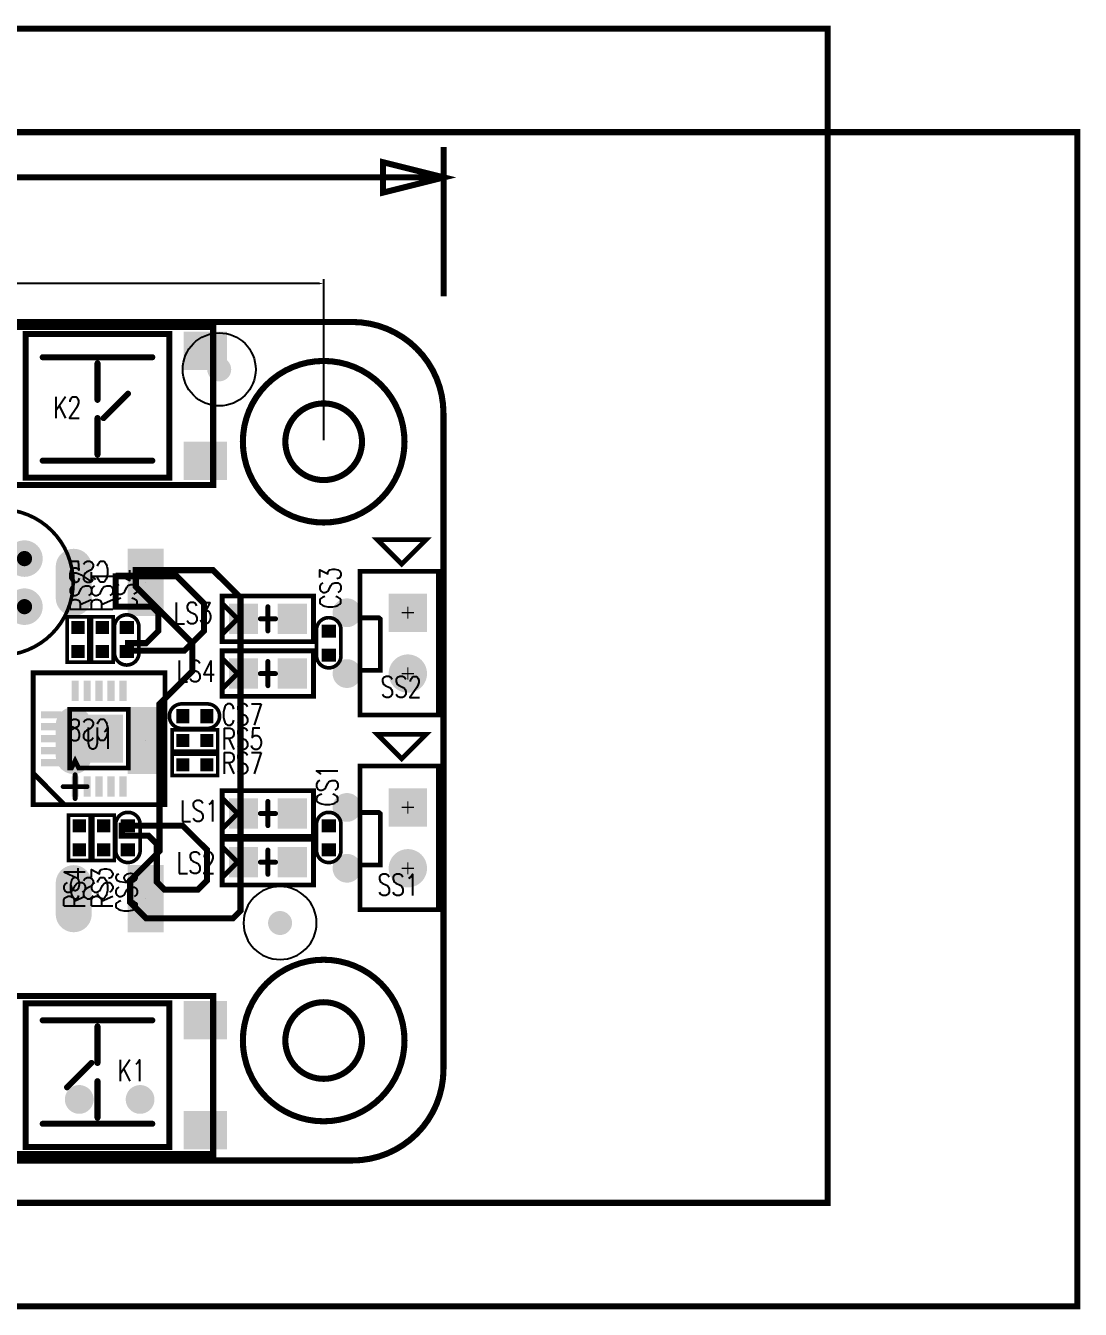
# Model space of a CAD drawing. Extents: x -13.8 to 76.6, y -6.2 to 47.4.
# Drawn here: x 32.6 to 76.6, y -6.2 to 47.4 of the extents above; entities that cross this region are included whole.
import ezdxf

# ---------------------------------------------------------------- set-up
doc = ezdxf.new("R2010")
doc.units = 0
doc.header["$MEASUREMENT"] = 0
for name, pattern in [('KEEPOUT_00001000$0', [2, 1, 1]), ('POUR_01_-1_0_000000', [2, 1, 1]), ('SIG_1', [2, 1, 1]), ('SIG_53', [2, 1, 1]), ('TRMIDX_2048', [2, 1, 1])]:
    doc.linetypes.add(name, pattern=pattern)
doc.layers.get('0').update_dxf_attribs({"linetype": 'CONTINUOUS'})
doc.layers.get('Defpoints').update_dxf_attribs({"linetype": 'CONTINUOUS'})
for name, color, linetype in [('BOARD_CUTOUT_00', 254, 'CONTINUOUS'), ('BOARD_OUTLINE_00', 254, 'CONTINUOUS'), ('COPPER_01', 1, 'CONTINUOUS'), ('COPPER_02', 5, 'CONTINUOUS'), ('COPPER_129', 146, 'CONTINUOUS'), ('DIMENSION1_00', 254, 'CONTINUOUS'), ('DIMENSION2_00', 254, 'CONTINUOUS'), ('DIMENSION3_00', 254, 'CONTINUOUS'), ('DIMENSION4_00', 254, 'CONTINUOUS'), ('DIMENSION5_00', 254, 'CONTINUOUS'), ('DIMENSION6_00', 254, 'CONTINUOUS'), ('DIMENSION7_00', 254, 'CONTINUOUS'), ('DRIL_NPLTE_THRU_01', 16, 'CONTINUOUS'), ('DRIL_NPLTE_THRU_02', 176, 'CONTINUOUS'), ('DRIL_PLTE_THRU_01', 16, 'CONTINUOUS'), ('DRIL_PLTE_THRU_02', 176, 'CONTINUOUS'), ('DRIL_SYMBOL', 254, 'CONTINUOUS'), ('KEEPOUT_01', 130, 'CONTINUOUS'), ('PADS_BOT', 5, 'CONTINUOUS'), ('PADS_INNER', 1, 'CONTINUOUS'), ('PADS_TOP', 1, 'CONTINUOUS'), ('PADS_XR_121', 176, 'CONTINUOUS'), ('PADS_XR_123', 183, 'CONTINUOUS'), ('PADS_XR_125', 253, 'CONTINUOUS'), ('PART_NAME_126', 254, 'CONTINUOUS'), ('PART_NAME_129', 146, 'CONTINUOUS'), ('PART_TOP_2DLINE_00', 254, 'CONTINUOUS'), ('PART_TOP_2DLINE_120', 6, 'CONTINUOUS'), ('PART_TOP_2DLINE_126', 254, 'CONTINUOUS'), ('PART_TOP_TEXT_126', 254, 'CONTINUOUS'), ('POUR_HEADER_01', 1, 'CONTINUOUS'), ('POUR_HEADER_02', 5, 'CONTINUOUS'), ('TAG_00', 254, 'CONTINUOUS'), ('TAG_01', 254, 'CONTINUOUS')]:
    doc.layers.add(name, color=color, linetype=linetype)
doc.styles.add('W0$254', font='simplex', dxfattribs={"width": 0.75})
doc.dimstyles.get("Standard").update_dxf_attribs({"dimtxt": 0.18, "dimasz": 0.18, "dimexe": 0.18, "dimexo": 0.0625, "dimgap": 0.09, "dimtad": 0, "dimtih": 1, "dimtoh": 1, "dimdec": 4, "dimzin": 0, "dimdsep": 46, "dimtxsty": 'Standard', "dimcen": 0.09, "dimadec": 0, "dimazin": 0, "dimtfac": 1, "dimtdec": 4, "dimtofl": 0, "dimtmove": 0, "dimatfit": 3, "dimfxl": 0, "dimtolj": 1, "dimtzin": 0, "dimarcsym": 0})

# ---------------------------------------------------------------- blocks, each defined once
blk = doc.blocks.new('SMOOTH_0$254')
at = {"const_width": 0.127}
blk.add_lwpolyline([(-0.0635, 0, 1), (0.0635, 0, 1)], format="xyb", close=True, dxfattribs=at)
blk = doc.blocks.new('BOARD_35')
at = {"layer": 'BOARD_CUTOUT_00', "const_width": 0.254}
for points in [[(6.613016, 30.009438, 1), (3.413016, 30.009438, 1)], [(46.613016, 30.009438, 1), (43.413016, 30.009438, 1)], [(3.409894, 5.009438, 1), (6.616138, 5.009438, 1)], [(46.613016, 5.009438, 1), (43.413016, 5.009438, 1)]]:
    blk.add_lwpolyline(points, format="xyb", close=True, dxfattribs=at)
at = {"layer": 'BOARD_OUTLINE_00', "const_width": 0.254}
blk.add_lwpolyline([(0, 3.81, 0.414213562), (3.81, 0), (46.203016, 0, 0.414213562), (50.013016, 3.81), (50.013016, 31.199438, 0.414213562), (46.203016, 35.009438), (3.81, 35.009438, 0.414213562), (0, 31.199438)], format="xyb", close=True, dxfattribs=at)
at = {"layer": 'BOARD_OUTLINE_00'}
for p in [(0, 3.81), (3.81, 0)]:
    blk.add_blockref('SMOOTH_0$254', p, dxfattribs=at)
blk = doc.blocks.new('D_1DFEGHI_4')
at = {"layer": 'DIMENSION1_00', "linetype": 'TRMIDX_2048', "const_width": 0.254}
blk.add_lwpolyline([(0.013, 6.237), (20.268, 6.237)], dxfattribs=at)
at = {"layer": 'DIMENSION2_00', "linetype": 'TRMIDX_2048', "const_width": 0.254}
blk.add_lwpolyline([(50.013, 6.237), (29.758, 6.237)], dxfattribs=at)
at = {"layer": 'DIMENSION3_00', "linetype": 'TRMIDX_2048', "const_width": 0.254}
blk.add_lwpolyline([(0.013, 6.237), (2.553, 6.872), (2.553, 5.602)], close=True, dxfattribs=at)
at = {"layer": 'DIMENSION4_00', "linetype": 'TRMIDX_2048', "const_width": 0.254}
blk.add_lwpolyline([(50.013, 6.237), (47.473, 5.602), (47.473, 6.872)], close=True, dxfattribs=at)
at = {"layer": 'DIMENSION5_00', "linetype": 'TRMIDX_2048', "const_width": 0.254}
blk.add_lwpolyline([(0.013, 2.279), (0.013, 7.507)], dxfattribs=at)
at = {"layer": 'DIMENSION6_00', "linetype": 'TRMIDX_2048', "const_width": 0.254}
blk.add_lwpolyline([(50.013, 1.279), (50.013, 7.507)], dxfattribs=at)
at = {"layer": 'DIMENSION7_00', "linetype": 'TRMIDX_2048', "const_width": 0.0254}
for points in [[(0.013, 1.009), (0.014, 1.009)], [(50.013, 0.009), (50.014, 0.009)]]:
    blk.add_lwpolyline(points, dxfattribs=at)
blk = doc.blocks.new('COPPER_40')
at = {"layer": 'COPPER_02', "const_width": 0.254}
blk.add_lwpolyline([(-0.179, 0), (3.048, 0), (4.191, -1.143), (4.191, -14.224), (3.873, -14.541), (0.254, -14.541), (-0.413, -13.875), (-0.413, -12.954), (0.81, -11.732), (0.81, -5.588), (2.183, -4.215), (2.183, -3.048), (-0.179, -0.687)], close=True, dxfattribs=at)
at = {"layer": 'COPPER_02'}
for p in [(-0.179, 0), (3.048, 0), (-0.179, -0.687), (4.191, -1.143), (2.183, -3.048), (2.183, -4.215), (0.81, -5.588), (0.81, -11.732), (-0.413, -12.954), (-0.413, -13.875), (0.254, -14.541), (3.873, -14.541), (4.191, -14.224)]:
    blk.add_blockref('SMOOTH_0$254', p, dxfattribs=at)
blk = doc.blocks.new('COPPER_41')
at = {"layer": 'COPPER_01', "const_width": 0.254}
blk.add_lwpolyline([(0, 0), (2.54, 0), (3.683, -1.143), (3.683, -2.286), (2.8575, -3.1115), (0.508, -3.1115), (0.508, -2.794), (1.27, -2.794), (1.778, -2.286), (1.778, -1.524), (1.524, -1.27), (0, -1.27)], close=True, dxfattribs=at)
at = {"layer": 'COPPER_01'}
for p in [(0, 0), (2.54, 0), (3.683, -1.143), (0, -1.27), (1.524, -1.27), (1.778, -1.524), (0.508, -2.794), (1.27, -2.794), (1.778, -2.286), (3.683, -2.286), (0.508, -3.1115), (2.8575, -3.1115)]:
    blk.add_blockref('SMOOTH_0$254', p, dxfattribs=at)
blk = doc.blocks.new('COPPER_42')
at = {"layer": 'COPPER_01', "const_width": 0.254}
blk.add_lwpolyline([(-1.524, 0), (1.016, 0), (2.032, -1.016), (2.032, -2.286), (1.651, -2.667), (0.254, -2.667), (-0.0635, -2.3495), (-0.0635, -0.762), (-0.41275, -0.41275), (-1.524, -0.41275)], close=True, dxfattribs=at)
at = {"layer": 'COPPER_01'}
for p in [(-1.524, 0), (1.016, 0), (-1.524, -0.41275), (-0.41275, -0.41275), (-0.0635, -0.762), (2.032, -1.016), (-0.0635, -2.3495), (0.254, -2.667), (1.651, -2.667), (2.032, -2.286)]:
    blk.add_blockref('SMOOTH_0$254', p, dxfattribs=at)
blk = doc.blocks.new('COPPER_54')
at = {"layer": 'COPPER_129', "const_width": 0.254}
blk.add_lwpolyline([(0.127, 0, 1), (6.873, 0, 1)], format="xyb", close=True, dxfattribs=at)
blk = doc.blocks.new('COPPER_55')
at = {"layer": 'COPPER_129', "const_width": 0.254}
blk.add_lwpolyline([(0.127, 0, 1), (6.873, 0, 1)], format="xyb", close=True, dxfattribs=at)
blk = doc.blocks.new('POUR_HEADER_0')
at = {"layer": 'POUR_HEADER_01', "linetype": 'POUR_01_-1_0_000000', "const_width": 0.254}
blk.add_lwpolyline([(0, 0), (79.756, 0), (79.756, -49.022), (0, -49.022)], close=True, dxfattribs=at)
blk = doc.blocks.new('POUR_HEADER_1')
at = {"layer": 'POUR_HEADER_02', "linetype": 'POUR_01_-1_0_000000', "const_width": 0.254}
blk.add_lwpolyline([(0, 0), (79.756, 0), (79.756, -49.022), (0, -49.022)], close=True, dxfattribs=at)
blk = doc.blocks.new('DRIL_HOLE_0')
blk.add_lwpolyline([(0, 0, 1), (0, 0, 1)], format="xyb", close=True)
blk = doc.blocks.new('PAD_0')
blk.add_lwpolyline([(0, 0, 1), (0, 0, 1)], format="xyb", close=True)
blk = doc.blocks.new('PAD_3')
at = {"const_width": 0.6}
blk.add_lwpolyline([(0, -0.3, 1), (0, 0.3, 1)], format="xyb", close=True, dxfattribs=at)
blk = doc.blocks.new('STK_BOT_185')
at = {"layer": 'DRIL_PLTE_THRU_01'}
blk.add_blockref('DRIL_HOLE_0', (0, 0), dxfattribs=at)
at = {"layer": 'DRIL_PLTE_THRU_02'}
blk.add_blockref('DRIL_HOLE_0', (0, 0), dxfattribs=at)
at = {"layer": 'PADS_BOT'}
blk.add_blockref('PAD_3', (0, 0), dxfattribs=at)
at = {"layer": 'PADS_INNER'}
blk.add_blockref('PAD_0', (0, 0), dxfattribs=at)
at = {"layer": 'PADS_TOP'}
blk.add_blockref('PAD_0', (0, 0), dxfattribs=at)
blk = doc.blocks.new('SYM_BOT_6')
blk.add_blockref('STK_BOT_185', (0, 0))
blk = doc.blocks.new('PART_BOT_12')
blk.add_blockref('SYM_BOT_6', (0, 0))
blk = doc.blocks.new('PART_BOT_13')
blk.add_blockref('SYM_BOT_6', (0, 0))
blk = doc.blocks.new('PART_BODY_TOP_33')
at = {"layer": 'PART_TOP_2DLINE_126', "const_width": 0.254}
for points in [[(-4.826, 3.302), (4.826, 3.302), (4.826, -3.302), (-4.826, -3.302)], [(-3, 3), (3, 3), (3, -3), (-3, -3)]]:
    blk.add_lwpolyline(points, close=True, dxfattribs=at)
for points in [[(-2.286, 2.032), (2.286, 2.032)], [(0, 1.778), (0, 0.254)], [(0.254, -0.508), (1.27, 0.508)], [(0, -2.032), (0, -0.508)], [(-2.286, -2.286), (2.286, -2.286)]]:
    blk.add_lwpolyline(points, dxfattribs=at)
at = {"layer": 'PART_TOP_2DLINE_126'}
for p in [(-4.826, 3.302), (4.826, 3.302), (-3, 3), (3, 3), (-2.286, 2.032), (2.286, 2.032), (0, 1.778), (1.27, 0.508), (0, 0.254), (0, -0.508), (0.254, -0.508), (0, -2.032), (-2.286, -2.286), (2.286, -2.286), (-4.826, -3.302), (-3, -3), (3, -3), (4.826, -3.302)]:
    blk.add_blockref('SMOOTH_0$254', p, dxfattribs=at)
blk = doc.blocks.new('PAD_16')
at = {"const_width": 1.6}
blk.add_lwpolyline([(-0.9, 0), (0.9, 0)], dxfattribs=at)
blk = doc.blocks.new('STK_TOP_154')
at = {"layer": 'DRIL_NPLTE_THRU_01'}
blk.add_blockref('DRIL_HOLE_0', (0, 0), dxfattribs=at)
at = {"layer": 'DRIL_NPLTE_THRU_02'}
blk.add_blockref('DRIL_HOLE_0', (0, 0), dxfattribs=at)
at = {"layer": 'PADS_BOT'}
blk.add_blockref('PAD_0', (0, 0), dxfattribs=at)
at = {"layer": 'PADS_INNER'}
blk.add_blockref('PAD_0', (0, 0), dxfattribs=at)
at = {"layer": 'PADS_TOP'}
blk.add_blockref('PAD_16', (0, 0), dxfattribs=at)
blk = doc.blocks.new('SYM_TOP_29')
for name, p in [('PART_BODY_TOP_33', (0, 0)), ('STK_TOP_154', (-4.5, 2.3)), ('STK_TOP_154', (4.5, 2.3)), ('STK_TOP_154', (-4.5, -2.3)), ('STK_TOP_154', (4.5, -2.3))]:
    blk.add_blockref(name, p)
blk = doc.blocks.new('PART_TOP_14')
blk.add_blockref('SYM_TOP_29', (0, 0))
at = {"layer": 'PART_NAME_126', "style": 'W0$254', "width": 0.75}
blk.add_text('K2', height=0.889, dxfattribs=at).set_placement((-1.853, -0.506))
blk = doc.blocks.new('PART_TOP_15')
blk.add_blockref('SYM_TOP_29', (0, 0))
at = {"layer": 'PART_NAME_126', "style": 'W0$254', "width": 0.75}
blk.add_text('K1', height=0.889, rotation=180, dxfattribs=at).set_placement((-0.837, 0.256))
blk = doc.blocks.new('PART_BODY_BOT_43')
at = {"layer": 'KEEPOUT_01', "linetype": 'KEEPOUT_00001000$0'}
blk.add_lwpolyline([(1.524, 0, 1), (-1.524, 0, 1)], format="xyb", close=True, dxfattribs=at)
blk = doc.blocks.new('PAD_19')
at = {"const_width": 0.5}
blk.add_lwpolyline([(0, -0.25, 1), (0, 0.25, 1)], format="xyb", close=True, dxfattribs=at)
blk = doc.blocks.new('STK_BOT_11')
at = {"layer": 'DRIL_PLTE_THRU_01'}
blk.add_blockref('DRIL_HOLE_0', (0, 0), dxfattribs=at)
at = {"layer": 'DRIL_PLTE_THRU_02'}
blk.add_blockref('DRIL_HOLE_0', (0, 0), dxfattribs=at)
at = {"layer": 'PADS_BOT'}
blk.add_blockref('PAD_19', (0, 0), dxfattribs=at)
at = {"layer": 'PADS_INNER'}
blk.add_blockref('PAD_0', (0, 0), dxfattribs=at)
at = {"layer": 'PADS_TOP'}
blk.add_blockref('PAD_0', (0, 0), dxfattribs=at)
blk = doc.blocks.new('SYM_BOT_31')
for name in ['PART_BODY_BOT_43', 'STK_BOT_11']:
    blk.add_blockref(name, (0, 0))
blk = doc.blocks.new('PART_BOT_35')
blk.add_blockref('SYM_BOT_31', (0, 0))
blk = doc.blocks.new('PART_BODY_TOP_51')
at = {"layer": 'PART_TOP_2DLINE_126', "const_width": 0.152}
blk.add_lwpolyline([(4.064, 1.016, 1), (-2.032, 1.016, 1)], format="xyb", close=True, dxfattribs=at)
at = {"layer": 'PART_TOP_TEXT_126', "style": 'W0$254', "width": 0.75}
blk.add_text('+', height=1.422, dxfattribs=at).set_placement((-1.524, 0.508))
blk = doc.blocks.new('DRIL_SYMBOL_0$635')
at = {"layer": 'DRIL_SYMBOL', "const_width": 0.0508}
for points in [[(-0.254, 0), (0.254, 0)], [(0, -0.254), (0, 0.254)]]:
    blk.add_lwpolyline(points, dxfattribs=at)
blk = doc.blocks.new('DRIL_HOLE_0$635')
at = {"const_width": 0.3175}
blk.add_lwpolyline([(-0.15875, 0, 1), (0.15875, 0, 1)], format="xyb", close=True, dxfattribs=at)
blk.add_blockref('DRIL_SYMBOL_0$635', (0, 0))
blk = doc.blocks.new('PAD_18')
at = {"const_width": 0.762}
blk.add_lwpolyline([(0, -0.381, 1), (0, 0.381, 1)], format="xyb", close=True, dxfattribs=at)
blk = doc.blocks.new('STK_TOP_237')
at = {"layer": 'DRIL_PLTE_THRU_01'}
blk.add_blockref('DRIL_HOLE_0$635', (0, 0), dxfattribs=at)
at = {"layer": 'DRIL_PLTE_THRU_02'}
blk.add_blockref('DRIL_HOLE_0$635', (0, 0), dxfattribs=at)
at = {"layer": 'PADS_BOT'}
blk.add_blockref('PAD_18', (0, 0), dxfattribs=at)
at = {"layer": 'PADS_INNER'}
blk.add_blockref('PAD_18', (0, 0), dxfattribs=at)
at = {"layer": 'PADS_TOP'}
blk.add_blockref('PAD_18', (0, 0), dxfattribs=at)
blk = doc.blocks.new('SYM_TOP_37')
for name, p in [('PART_BODY_TOP_51', (0, 0)), ('STK_TOP_237', (0, 0)), ('STK_TOP_237', (2.0066, 0))]:
    blk.add_blockref(name, p)
blk = doc.blocks.new('PART_TOP_37')
blk.add_blockref('SYM_TOP_37', (0, 0))
at = {"layer": 'PART_NAME_126', "style": 'W0$254', "width": 0.75}
blk.add_text('MM2', height=0.889, rotation=270, dxfattribs=at).set_placement((0.726, 2.288))
blk = doc.blocks.new('PAD_13')
at = {"const_width": 1.5}
blk.add_lwpolyline([(-1.4, 0), (1.4, 0)], dxfattribs=at)
blk = doc.blocks.new('PAD_14')
blk.add_lwpolyline([(0, 0), (0, 0)])
blk = doc.blocks.new('STK_BOT_216')
at = {"layer": 'DRIL_NPLTE_THRU_01'}
blk.add_blockref('DRIL_HOLE_0', (0, 0), dxfattribs=at)
at = {"layer": 'DRIL_NPLTE_THRU_02'}
blk.add_blockref('DRIL_HOLE_0', (0, 0), dxfattribs=at)
at = {"layer": 'PADS_BOT', "rotation": 90}
blk.add_blockref('PAD_13', (0, 0), dxfattribs=at)
at = {"layer": 'PADS_INNER'}
blk.add_blockref('PAD_0', (0, 0), dxfattribs=at)
at = {"layer": 'PADS_TOP'}
blk.add_blockref('PAD_14', (0, 0), dxfattribs=at)
at = {"layer": 'PADS_XR_125'}
blk.add_blockref('PAD_0', (0, 0), dxfattribs=at)
blk = doc.blocks.new('PAD_15')
at = {"const_width": 0.75}
blk.add_lwpolyline([(-0.65, -0.375), (0.65, -0.375, 1), (0.65, 0.375), (-0.65, 0.375, 1)], format="xyb", close=True, dxfattribs=at)
blk = doc.blocks.new('STK_BOT_217')
at = {"layer": 'DRIL_NPLTE_THRU_01'}
blk.add_blockref('DRIL_HOLE_0', (0, 0), dxfattribs=at)
at = {"layer": 'DRIL_NPLTE_THRU_02'}
blk.add_blockref('DRIL_HOLE_0', (0, 0), dxfattribs=at)
at = {"layer": 'PADS_BOT', "rotation": 90}
blk.add_blockref('PAD_15', (0, 0), dxfattribs=at)
at = {"layer": 'PADS_INNER'}
blk.add_blockref('PAD_0', (0, 0), dxfattribs=at)
at = {"layer": 'PADS_TOP'}
blk.add_blockref('PAD_14', (0, 0), dxfattribs=at)
at = {"layer": 'PADS_XR_125'}
blk.add_blockref('PAD_0', (0, 0), dxfattribs=at)
blk = doc.blocks.new('SYM_BOT_11')
for name, p in [('STK_BOT_216', (-1.5, 0)), ('STK_BOT_217', (1.5, 0))]:
    blk.add_blockref(name, p)
blk = doc.blocks.new('PART_BOT_40')
blk.add_blockref('SYM_BOT_11', (0, 0))
at = {"layer": 'PART_NAME_129', "style": 'W0$254', "width": 0.75}
blk.add_text('CS9', height=0.889, dxfattribs=at).set_placement((0, 0))
blk = doc.blocks.new('SMOOTH_0$2032')
at = {"const_width": 0.1016}
blk.add_lwpolyline([(-0.0508, 0, 1), (0.0508, 0, 1)], format="xyb", close=True, dxfattribs=at)
blk = doc.blocks.new('PART_BODY_TOP_2')
at = {"layer": 'PART_TOP_2DLINE_00', "const_width": 0.2032}
blk.add_lwpolyline([(-0.508, 0), (0.508, 0)], dxfattribs=at)
at = {"layer": 'PART_TOP_2DLINE_120', "const_width": 0.2032}
for points in [[(-0.635, 1.905), (0, 1.27), (0.635, 1.905)], [(-0.3175, 0), (0.3175, 0)], [(0, 0.3175), (0, -0.3175)]]:
    blk.add_lwpolyline(points, dxfattribs=at)
at = {"layer": 'PART_TOP_2DLINE_126', "const_width": 0.2032}
blk.add_lwpolyline([(-0.9525, 1.905), (0.9525, 1.905), (0.9525, -1.905), (-0.9525, -1.905)], close=True, dxfattribs=at)
at = {"layer": 'PART_TOP_2DLINE_00'}
for p in [(-0.508, 0), (0.508, 0)]:
    blk.add_blockref('SMOOTH_0$2032', p, dxfattribs=at)
at = {"layer": 'PART_TOP_2DLINE_120'}
for p in [(-0.635, 1.905), (0.635, 1.905), (0, 1.27), (-0.3175, 0), (0, 0.3175), (0.3175, 0), (0, -0.3175)]:
    blk.add_blockref('SMOOTH_0$2032', p, dxfattribs=at)
at = {"layer": 'PART_TOP_2DLINE_126'}
for p in [(-0.9525, 1.905), (0.9525, 1.905), (-0.9525, -1.905), (0.9525, -1.905)]:
    blk.add_blockref('SMOOTH_0$2032', p, dxfattribs=at)
blk = doc.blocks.new('PAD_29')
at = {"const_width": 1.219}
blk.add_lwpolyline([(-0.635, 0), (0.635, 0)], dxfattribs=at)
blk = doc.blocks.new('STK_TOP_3')
at = {"layer": 'DRIL_PLTE_THRU_01'}
blk.add_blockref('DRIL_HOLE_0', (0, 0), dxfattribs=at)
at = {"layer": 'DRIL_PLTE_THRU_02'}
blk.add_blockref('DRIL_HOLE_0', (0, 0), dxfattribs=at)
at = {"layer": 'PADS_BOT'}
blk.add_blockref('PAD_0', (0, 0), dxfattribs=at)
at = {"layer": 'PADS_INNER'}
blk.add_blockref('PAD_0', (0, 0), dxfattribs=at)
at = {"layer": 'PADS_TOP'}
blk.add_blockref('PAD_29', (0, 0), dxfattribs=at)
blk = doc.blocks.new('SYM_TOP_4')
for name, p in [('STK_TOP_3', (0, 1.016)), ('PART_BODY_TOP_2', (0, 0)), ('STK_TOP_3', (0, -1.016))]:
    blk.add_blockref(name, p)
blk = doc.blocks.new('PART_TOP_43')
blk.add_blockref('SYM_TOP_4', (0, 0))
at = {"layer": 'PART_NAME_126', "style": 'W0$254', "width": 0.75}
blk.add_text('LS1', height=0.889, rotation=270, dxfattribs=at).set_placement((-0.34, 3.685))
blk = doc.blocks.new('SMOOTH_0$199898')
at = {"const_width": 0.099949}
blk.add_lwpolyline([(-0.049974, 0, 1), (0.049974, 0, 1)], format="xyb", close=True, dxfattribs=at)
blk = doc.blocks.new('PART_BODY_TOP_19')
at = {"layer": 'PART_TOP_2DLINE_126', "const_width": 0.2}
blk.add_lwpolyline([(-3, 1.27), (3, 1.27), (3, -2), (-3, -2)], close=True, dxfattribs=at)
for points in [[(-3.302, -0.254), (-4.318, -1.27), (-4.318, 0.762), (-3.302, -0.254)], [(-1.01, -1.15), (1.13, -1.15), (1.13, -2)], [(-1.06, -1.21), (-1.06, -1.99)]]:
    blk.add_lwpolyline(points, dxfattribs=at)
at = {"layer": 'PART_TOP_2DLINE_126'}
for p in [(-3, 1.27), (3, 1.27), (-4.318, 0.762), (-3.302, -0.254), (-3.302, -0.254), (-1.01, -1.15), (1.13, -1.15), (-4.318, -1.27), (-1.06, -1.21), (-3, -2), (-1.06, -1.99), (1.13, -2), (3, -2)]:
    blk.add_blockref('SMOOTH_0$199898', p, dxfattribs=at)
blk = doc.blocks.new('DRIL_SYMBOL_1')
at = {"layer": 'DRIL_SYMBOL', "const_width": 0.0508}
for points in [[(-0.254, 0), (0.254, 0)], [(0, -0.254), (0, 0.254)]]:
    blk.add_lwpolyline(points, dxfattribs=at)
blk = doc.blocks.new('DRIL_HOLE_1')
at = {"const_width": 0.5}
blk.add_lwpolyline([(-0.25, 0, 1), (0.25, 0, 1)], format="xyb", close=True, dxfattribs=at)
blk.add_blockref('DRIL_SYMBOL_1', (0, 0))
blk = doc.blocks.new('PAD_30')
at = {"const_width": 1.6}
blk.add_lwpolyline([(-0.8, 0), (0.8, 0)], dxfattribs=at)
blk = doc.blocks.new('STK_TOP_127')
at = {"layer": 'DRIL_PLTE_THRU_01'}
blk.add_blockref('DRIL_HOLE_1', (0, 0), dxfattribs=at)
at = {"layer": 'DRIL_PLTE_THRU_02'}
blk.add_blockref('DRIL_HOLE_1', (0, 0), dxfattribs=at)
at = {"layer": 'PADS_BOT'}
blk.add_blockref('PAD_30', (0, 0), dxfattribs=at)
at = {"layer": 'PADS_INNER'}
blk.add_blockref('PAD_30', (0, 0), dxfattribs=at)
at = {"layer": 'PADS_TOP'}
blk.add_blockref('PAD_30', (0, 0), dxfattribs=at)
blk = doc.blocks.new('PAD_31')
at = {"const_width": 0.8}
blk.add_lwpolyline([(0, -0.4, 1), (0, 0.4, 1)], format="xyb", close=True, dxfattribs=at)
blk = doc.blocks.new('STK_TOP_126')
at = {"layer": 'DRIL_PLTE_THRU_01'}
blk.add_blockref('DRIL_HOLE_1', (0, 0), dxfattribs=at)
at = {"layer": 'DRIL_PLTE_THRU_02'}
blk.add_blockref('DRIL_HOLE_1', (0, 0), dxfattribs=at)
at = {"layer": 'PADS_BOT'}
blk.add_blockref('PAD_31', (0, 0), dxfattribs=at)
at = {"layer": 'PADS_INNER'}
blk.add_blockref('PAD_31', (0, 0), dxfattribs=at)
at = {"layer": 'PADS_TOP'}
blk.add_blockref('PAD_31', (0, 0), dxfattribs=at)
blk = doc.blocks.new('SYM_TOP_19')
for name, p in [('PART_BODY_TOP_19', (0, 0)), ('STK_TOP_127', (-1.27, 0)), ('STK_TOP_126', (1.27, 0))]:
    blk.add_blockref(name, p)
blk = doc.blocks.new('PART_TOP_44')
blk.add_blockref('SYM_TOP_19', (0, 0))
at = {"layer": 'PART_NAME_126', "style": 'W0$254', "width": 0.75}
blk.add_text('SS1', height=0.889, rotation=90, dxfattribs=at).set_placement((2.402, -1.268))
blk = doc.blocks.new('PART_BOT_45')
blk.add_blockref('SYM_BOT_6', (0, 0))
blk = doc.blocks.new('PART_BOT_46')
blk.add_blockref('SYM_BOT_6', (0, 0))
blk = doc.blocks.new('PART_BOT_47')
blk.add_blockref('SYM_BOT_6', (0, 0))
blk = doc.blocks.new('PART_BOT_48')
blk.add_blockref('SYM_BOT_6', (0, 0))
blk = doc.blocks.new('PART_BOT_56')
blk.add_blockref('SYM_BOT_11', (0, 0))
at = {"layer": 'PART_NAME_129', "style": 'W0$254', "width": 0.75}
blk.add_text('CS5', height=0.889, dxfattribs=at).set_placement((0, 0))
blk = doc.blocks.new('PART_BOT_57')
blk.add_blockref('SYM_BOT_11', (0, 0))
at = {"layer": 'PART_NAME_129', "style": 'W0$254', "width": 0.75}
blk.add_text('CS8', height=0.889, dxfattribs=at).set_placement((0, 0))
blk = doc.blocks.new('SMOOTH_0$2')
at = {"const_width": 0.1}
blk.add_lwpolyline([(-0.05, 0, 1), (0.05, 0, 1)], format="xyb", close=True, dxfattribs=at)
blk = doc.blocks.new('PART_BODY_TOP_26')
at = {"layer": 'PART_TOP_2DLINE_126', "const_width": 0.2}
for points in [[(-0.753, 0.439), (0.556, 1.747)], [(-0.5, 0), (0, 0), (0, 0.5)], [(0, -0.5), (0, 0), (0.5, 0)]]:
    blk.add_lwpolyline(points, dxfattribs=at)
for points in [[(-0.75, 1.75), (4.75, 1.75), (4.75, -3.75), (-0.75, -3.75)], [(0.775, -2.225), (3.225, -2.225), (3.225, 0.225), (0.775, 0.225), (0.775, 0.15), (1.075, 0), (0.775, -0.15)]]:
    blk.add_lwpolyline(points, close=True, dxfattribs=at)
at = {"layer": 'TAG_00'}
blk.add_lwpolyline([(0, 0), (0, 0)], dxfattribs=at)
at = {"layer": 'TAG_01'}
blk.add_lwpolyline([(0, 0), (0, 0)], dxfattribs=at)
at = {"layer": 'PART_TOP_2DLINE_126'}
for p in [(-0.75, 1.75), (0.556, 1.747), (4.75, 1.75), (-0.753, 0.439), (0, 0.5), (-0.5, 0), (0, 0), (0, 0), (0.5, 0), (0.775, 0.225), (0.775, 0.15), (1.075, 0), (3.225, 0.225), (0, -0.5), (0.775, -0.15), (0.775, -2.225), (3.225, -2.225), (-0.75, -3.75), (4.75, -3.75)]:
    blk.add_blockref('SMOOTH_0$2', p, dxfattribs=at)
blk = doc.blocks.new('PAD_34')
at = {"const_width": 0.3}
blk.add_lwpolyline([(-0.425, 0), (0.425, 0)], dxfattribs=at)
blk = doc.blocks.new('STK_TOP_150')
at = {"layer": 'DRIL_NPLTE_THRU_01'}
blk.add_blockref('DRIL_HOLE_0', (0, 0), dxfattribs=at)
at = {"layer": 'DRIL_NPLTE_THRU_02'}
blk.add_blockref('DRIL_HOLE_0', (0, 0), dxfattribs=at)
at = {"layer": 'PADS_BOT'}
blk.add_blockref('PAD_0', (0, 0), dxfattribs=at)
at = {"layer": 'PADS_INNER'}
blk.add_blockref('PAD_0', (0, 0), dxfattribs=at)
at = {"layer": 'PADS_TOP'}
blk.add_blockref('PAD_34', (0, 0), dxfattribs=at)
at = {"layer": 'PADS_XR_121'}
blk.add_blockref('PAD_34', (0, 0), dxfattribs=at)
at = {"layer": 'PADS_XR_123'}
blk.add_blockref('PAD_34', (0, 0), dxfattribs=at)
blk = doc.blocks.new('STK_TOP_149')
at = {"layer": 'DRIL_NPLTE_THRU_01'}
blk.add_blockref('DRIL_HOLE_0', (0, 0), dxfattribs=at)
at = {"layer": 'DRIL_NPLTE_THRU_02'}
blk.add_blockref('DRIL_HOLE_0', (0, 0), dxfattribs=at)
at = {"layer": 'PADS_BOT'}
blk.add_blockref('PAD_0', (0, 0), dxfattribs=at)
at = {"layer": 'PADS_INNER'}
blk.add_blockref('PAD_0', (0, 0), dxfattribs=at)
at = {"layer": 'PADS_TOP', "rotation": 90}
blk.add_blockref('PAD_34', (0, 0), dxfattribs=at)
at = {"layer": 'PADS_XR_121', "rotation": 90}
blk.add_blockref('PAD_34', (0, 0), dxfattribs=at)
at = {"layer": 'PADS_XR_123', "rotation": 90}
blk.add_blockref('PAD_34', (0, 0), dxfattribs=at)
blk = doc.blocks.new('PAD_25')
at = {"const_width": 2}
blk.add_lwpolyline([(-1, 0), (1, 0)], dxfattribs=at)
blk = doc.blocks.new('STK_TOP_151')
at = {"layer": 'DRIL_NPLTE_THRU_01'}
blk.add_blockref('DRIL_HOLE_0', (0, 0), dxfattribs=at)
at = {"layer": 'DRIL_NPLTE_THRU_02'}
blk.add_blockref('DRIL_HOLE_0', (0, 0), dxfattribs=at)
at = {"layer": 'PADS_BOT'}
blk.add_blockref('PAD_0', (0, 0), dxfattribs=at)
at = {"layer": 'PADS_INNER'}
blk.add_blockref('PAD_0', (0, 0), dxfattribs=at)
at = {"layer": 'PADS_TOP'}
blk.add_blockref('PAD_25', (0, 0), dxfattribs=at)
blk = doc.blocks.new('SYM_TOP_26')
for name, p in [('PART_BODY_TOP_26', (0, 0)), ('STK_TOP_149', (1, 1)), ('STK_TOP_149', (1.5, 1)), ('STK_TOP_149', (2, 1)), ('STK_TOP_149', (2.5, 1)), ('STK_TOP_149', (3, 1)), ('STK_TOP_150', (0, 0)), ('STK_TOP_151', (2, -1)), ('STK_TOP_150', (4, 0)), ('STK_TOP_150', (0, -0.5)), ('STK_TOP_150', (4, -0.5)), ('STK_TOP_150', (0, -1)), ('STK_TOP_150', (4, -1)), ('STK_TOP_150', (0, -1.5)), ('STK_TOP_150', (4, -1.5)), ('STK_TOP_150', (0, -2)), ('STK_TOP_150', (4, -2)), ('STK_TOP_149', (1, -3)), ('STK_TOP_149', (1.5, -3)), ('STK_TOP_149', (2, -3)), ('STK_TOP_149', (2.5, -3)), ('STK_TOP_149', (3, -3))]:
    blk.add_blockref(name, p)
blk = doc.blocks.new('PART_TOP_58')
blk.add_blockref('SYM_TOP_26', (0, 0))
at = {"layer": 'PART_NAME_126', "style": 'W0$254', "width": 0.75}
blk.add_text('U1', height=0.889, rotation=270, dxfattribs=at).set_placement((1.573, -0.424))
blk = doc.blocks.new('SMOOTH_0$1524')
at = {"const_width": 0.0762}
blk.add_lwpolyline([(-0.0381, 0, 1), (0.0381, 0, 1)], format="xyb", close=True, dxfattribs=at)
blk = doc.blocks.new('PART_BODY_TOP_23')
at = {"layer": 'PART_TOP_2DLINE_126', "const_width": 0.1524}
for points in [[(-0.5, 0.508, 1.1125635), (-0.5, -0.508)], [(0.4652, -0.508, 1.1125635), (0.4652, 0.508)]]:
    blk.add_lwpolyline(points, format="xyb", dxfattribs=at)
for points in [[(-0.5, 0.51), (0.5, 0.51)], [(-0.5, -0.51), (0.5, -0.51)]]:
    blk.add_lwpolyline(points, dxfattribs=at)
at = {"layer": 'PART_TOP_2DLINE_126'}
for p in [(-0.5, 0.51), (-0.5, 0.508), (0.4652, 0.508), (0.5, 0.51), (-0.5, -0.508), (-0.5, -0.51), (0.4652, -0.508), (0.5, -0.51)]:
    blk.add_blockref('SMOOTH_0$1524', p, dxfattribs=at)
blk = doc.blocks.new('PAD_12')
at = {"const_width": 0.55}
blk.add_lwpolyline([(-0.3, 0), (0.3, 0)], dxfattribs=at)
blk = doc.blocks.new('STK_TOP_143')
at = {"layer": 'DRIL_PLTE_THRU_01'}
blk.add_blockref('DRIL_HOLE_0', (0, 0), dxfattribs=at)
at = {"layer": 'DRIL_PLTE_THRU_02'}
blk.add_blockref('DRIL_HOLE_0', (0, 0), dxfattribs=at)
at = {"layer": 'PADS_BOT'}
blk.add_blockref('PAD_0', (0, 0), dxfattribs=at)
at = {"layer": 'PADS_INNER'}
blk.add_blockref('PAD_0', (0, 0), dxfattribs=at)
at = {"layer": 'PADS_TOP', "rotation": 90}
blk.add_blockref('PAD_12', (0, 0), dxfattribs=at)
blk = doc.blocks.new('SYM_TOP_23')
for name, p in [('PART_BODY_TOP_23', (0, 0)), ('STK_TOP_143', (-0.5, 0)), ('STK_TOP_143', (0.5, 0))]:
    blk.add_blockref(name, p)
blk = doc.blocks.new('PART_TOP_60')
blk.add_blockref('SYM_TOP_23', (0, 0))
at = {"layer": 'PART_NAME_126', "style": 'W0$254', "width": 0.75}
blk.add_text('CS4', height=0.889, dxfattribs=at).set_placement((1.21, -0.43))
blk = doc.blocks.new('SMOOTH_0$15011')
at = {"const_width": 0.0751}
blk.add_lwpolyline([(-0.038, 0, 1), (0.038, 0, 1)], format="xyb", close=True, dxfattribs=at)
blk = doc.blocks.new('PART_BODY_TOP_17')
at = {"layer": 'PART_TOP_2DLINE_126', "const_width": 0.15}
blk.add_lwpolyline([(-0.95, 0.45), (0.95, 0.45), (0.95, -0.45), (-0.95, -0.45)], close=True, dxfattribs=at)
at = {"layer": 'PART_TOP_2DLINE_126'}
for p in [(-0.95, 0.45), (0.95, 0.45), (-0.95, -0.45), (0.95, -0.45)]:
    blk.add_blockref('SMOOTH_0$15011', p, dxfattribs=at)
blk = doc.blocks.new('PAD_1')
at = {"const_width": 0.55}
blk.add_lwpolyline([(-0.275, 0), (0.275, 0)], dxfattribs=at)
blk = doc.blocks.new('STK_TOP_124')
at = {"layer": 'DRIL_PLTE_THRU_01'}
blk.add_blockref('DRIL_HOLE_0', (0, 0), dxfattribs=at)
at = {"layer": 'DRIL_PLTE_THRU_02'}
blk.add_blockref('DRIL_HOLE_0', (0, 0), dxfattribs=at)
at = {"layer": 'PADS_BOT'}
blk.add_blockref('PAD_0', (0, 0), dxfattribs=at)
at = {"layer": 'PADS_INNER'}
blk.add_blockref('PAD_0', (0, 0), dxfattribs=at)
at = {"layer": 'PADS_TOP'}
blk.add_blockref('PAD_1', (0, 0), dxfattribs=at)
blk = doc.blocks.new('SYM_TOP_17')
for name, p in [('STK_TOP_124', (-0.5, 0)), ('PART_BODY_TOP_17', (0, 0)), ('STK_TOP_124', (0.5, 0))]:
    blk.add_blockref(name, p)
blk = doc.blocks.new('PART_TOP_61')
blk.add_blockref('SYM_TOP_17', (0, 0))
at = {"layer": 'PART_NAME_126', "style": 'W0$254', "width": 0.75}
blk.add_text('RS1', height=0.889, rotation=180, dxfattribs=at).set_placement((-1.153, 0.434))
blk = doc.blocks.new('PART_TOP_62')
blk.add_blockref('SYM_TOP_17', (0, 0))
at = {"layer": 'PART_NAME_126', "style": 'W0$254', "width": 0.75}
blk.add_text('RS2', height=0.889, rotation=180, dxfattribs=at).set_placement((-1.153, 0.561))
blk = doc.blocks.new('PART_TOP_79')
blk.add_blockref('SYM_TOP_17', (0, 0))
at = {"layer": 'PART_NAME_126', "style": 'W0$254', "width": 0.75}
blk.add_text('RS7', height=0.889, dxfattribs=at).set_placement((1.108, -0.379))
blk = doc.blocks.new('PART_TOP_80')
blk.add_blockref('SYM_TOP_17', (0, 0))
at = {"layer": 'PART_NAME_126', "style": 'W0$254', "width": 0.75}
blk.add_text('RS5', height=0.889, dxfattribs=at).set_placement((1.108, -0.379))
blk = doc.blocks.new('PART_TOP_81')
blk.add_blockref('SYM_TOP_17', (0, 0))
at = {"layer": 'PART_NAME_126', "style": 'W0$254', "width": 0.75}
blk.add_text('RS4', height=0.889, dxfattribs=at).set_placement((-2.956, -0.252))
blk = doc.blocks.new('PART_TOP_82')
blk.add_blockref('SYM_TOP_17', (0, 0))
at = {"layer": 'PART_NAME_126', "style": 'W0$254', "width": 0.75}
blk.add_text('RS3', height=0.889, dxfattribs=at).set_placement((-2.956, -0.379))
blk = doc.blocks.new('PART_TOP_89')
blk.add_blockref('SYM_TOP_23', (0, 0))
at = {"layer": 'PART_NAME_126', "style": 'W0$254', "width": 0.75}
blk.add_text('CS1', height=0.889, rotation=180, dxfattribs=at).set_placement((-1.305, 0.383))
blk = doc.blocks.new('PART_TOP_90')
blk.add_blockref('SYM_TOP_4', (0, 0))
at = {"layer": 'PART_NAME_126', "style": 'W0$254', "width": 0.75}
blk.add_text('LS2', height=0.889, rotation=270, dxfattribs=at).set_placement((-0.467, 3.812))
blk = doc.blocks.new('PART_TOP_91')
blk.add_blockref('SYM_TOP_23', (0, 0))
at = {"layer": 'PART_NAME_126', "style": 'W0$254', "width": 0.75}
blk.add_text('CS3', height=0.889, rotation=180, dxfattribs=at).set_placement((-1.432, 0.51))
blk = doc.blocks.new('PART_TOP_92')
blk.add_blockref('SYM_TOP_4', (0, 0))
at = {"layer": 'PART_NAME_126', "style": 'W0$254', "width": 0.75}
blk.add_text('LS3', height=0.889, rotation=270, dxfattribs=at).set_placement((-0.213, 3.939))
blk = doc.blocks.new('PART_TOP_93')
blk.add_blockref('SYM_TOP_19', (0, 0))
at = {"layer": 'PART_NAME_126', "style": 'W0$254', "width": 0.75}
blk.add_text('SS2', height=0.889, rotation=90, dxfattribs=at).set_placement((2.275, -1.141))
blk = doc.blocks.new('PART_TOP_94')
blk.add_blockref('SYM_TOP_4', (0, 0))
at = {"layer": 'PART_NAME_126', "style": 'W0$254', "width": 0.75}
blk.add_text('LS4', height=0.889, rotation=270, dxfattribs=at).set_placement((-0.34, 3.812))
blk = doc.blocks.new('PART_TOP_95')
blk.add_blockref('SYM_TOP_23', (0, 0))
at = {"layer": 'PART_NAME_126', "style": 'W0$254', "width": 0.75}
blk.add_text('CS7', height=0.889, dxfattribs=at).set_placement((1.108, -0.379))
blk = doc.blocks.new('PART_TOP_96')
blk.add_blockref('SYM_TOP_23', (0, 0))
at = {"layer": 'PART_NAME_126', "style": 'W0$254', "width": 0.75}
blk.add_text('CS6', height=0.889, rotation=180, dxfattribs=at).set_placement((3.14, 0.383))
blk = doc.blocks.new('PART_BODY_TOP_43')
at = {"layer": 'KEEPOUT_01', "linetype": 'KEEPOUT_00001000$0'}
blk.add_lwpolyline([(1.524, 0, 1), (-1.524, 0, 1)], format="xyb", close=True, dxfattribs=at)
blk = doc.blocks.new('STK_TOP_11')
at = {"layer": 'DRIL_PLTE_THRU_01'}
blk.add_blockref('DRIL_HOLE_0', (0, 0), dxfattribs=at)
at = {"layer": 'DRIL_PLTE_THRU_02'}
blk.add_blockref('DRIL_HOLE_0', (0, 0), dxfattribs=at)
at = {"layer": 'PADS_BOT'}
blk.add_blockref('PAD_0', (0, 0), dxfattribs=at)
at = {"layer": 'PADS_INNER'}
blk.add_blockref('PAD_0', (0, 0), dxfattribs=at)
at = {"layer": 'PADS_TOP'}
blk.add_blockref('PAD_19', (0, 0), dxfattribs=at)
blk = doc.blocks.new('SYM_TOP_31')
for name in ['PART_BODY_TOP_43', 'STK_TOP_11']:
    blk.add_blockref(name, (0, 0))
blk = doc.blocks.new('PART_TOP_97')
blk.add_blockref('SYM_TOP_31', (0, 0))
blk = doc.blocks.new('*D670')
at = {"color": 0, "linetype": 'Continuous', "lineweight": -2}
for p, q in [((5, 30.062), (5, 36.785)), ((5.18, 36.605), (24.445, 36.605)), ((44.82, 36.605), (25.555, 36.605)), ((45, 30.062), (45, 36.785))]:
    blk.add_line(p, q, dxfattribs=at)
at = {"color": 0, "linetype": 'Continuous'}
for points in [[(5.18, 36.635), (5.18, 36.575), (5, 36.605)], [(44.82, 36.635), (44.82, 36.575), (45, 36.605)]]:
    blk.add_solid(points, dxfattribs=at)
at = {"layer": 'Defpoints', "color": 0, "linetype": 'Continuous'}
for p in [(45, 36.605), (5, 30), (45, 30)]:
    blk.add_point(p, dxfattribs=at)
at = {"color": 0, "linetype": 'Continuous', "insert": (25, 36.605), "char_height": 0.18, "attachment_point": 5}
blk.add_mtext('\\A1;40.0000', dxfattribs=at)

msp = doc.modelspace()

# ---------------------------------------------------------------- block references
at = {"linetype": 'SIG_53'}
for name, p in [('POUR_HEADER_0', (-13.716, 47.244)), ('POUR_HEADER_1', (-3.302, 42.926))]:
    msp.add_blockref(name, p, dxfattribs=at)
for name, p in [('D_1DFEGHI_4', (0, 34.798)), ('BOARD_35', (-0.013016, -0.009438)), ('PART_TOP_14', (35.56, 31.496)), ('COPPER_55', (41.5, 30)), ('PART_TOP_95', (39.624, 18.542)), ('PART_TOP_80', (39.624, 17.526)), ('PART_TOP_79', (39.624, 16.51)), ('PART_TOP_97', (43.18, 9.906)), ('COPPER_54', (41.5, 5))]:
    msp.add_blockref(name, p)
at = {"xscale": -1}
for name, p in [('PART_BOT_35', (40.64, 33.02)), ('PART_BOT_56', (36.068, 24.13)), ('PART_BOT_45', (45.974, 22.86)), ('PART_BOT_46', (45.974, 20.32)), ('PART_BOT_57', (36.068, 17.526)), ('PART_BOT_47', (45.974, 14.732)), ('PART_BOT_40', (36.068, 10.922)), ('PART_BOT_48', (45.974, 12.192)), ('PART_BOT_13', (34.798, 2.54)), ('PART_BOT_12', (37.338, 2.54))]:
    msp.add_blockref(name, p, dxfattribs=at)
for name, p, rotation in [('PART_TOP_37', (32.512, 23.114), 90), ('PART_TOP_93', (48.514, 21.59), 270), ('PART_TOP_91', (45.212, 21.59), 270), ('PART_TOP_62', (34.7472, 21.7424), 270), ('PART_TOP_61', (35.7632, 21.7424), 270), ('PART_TOP_60', (36.7792, 21.7424), 90), ('PART_TOP_92', (42.672, 22.606), 90), ('PART_TOP_94', (42.672, 20.32), 90), ('PART_TOP_58', (34.626, 15.6), 90), ('PART_TOP_44', (48.514, 13.462), 270), ('PART_TOP_89', (45.212, 13.462), 270), ('PART_TOP_43', (42.672, 14.478), 90), ('PART_TOP_81', (34.798, 13.462), 90), ('PART_TOP_82', (35.814, 13.462), 90), ('PART_TOP_96', (36.83, 13.462), 270), ('PART_TOP_90', (42.672, 12.446), 90), ('PART_TOP_15', (35.56, 3.556), 180)]:
    msp.add_blockref(name, p, dxfattribs=dict(rotation=rotation))
at = {"linetype": 'SIG_1'}
for name, p in [('COPPER_40', (37.338, 24.638)), ('COPPER_41', (36.322, 24.384)), ('COPPER_42', (38.1, 13.97))]:
    msp.add_blockref(name, p, dxfattribs=at)

# ---------------------------------------------------------------- dimensions: what is measured, and where the dimension line sits
at = {"linetype": 'Continuous'}
dim = msp.add_linear_dim(base=(45, 36.605497), p1=(5, 30), p2=(45, 30), dimstyle='Standard', dxfattribs=at)
dim.commit()
dim.dimension.update_dxf_attribs({"geometry": '*D670', "text_midpoint": (25, 36.605497)})

doc.saveas('drawing.dxf')
